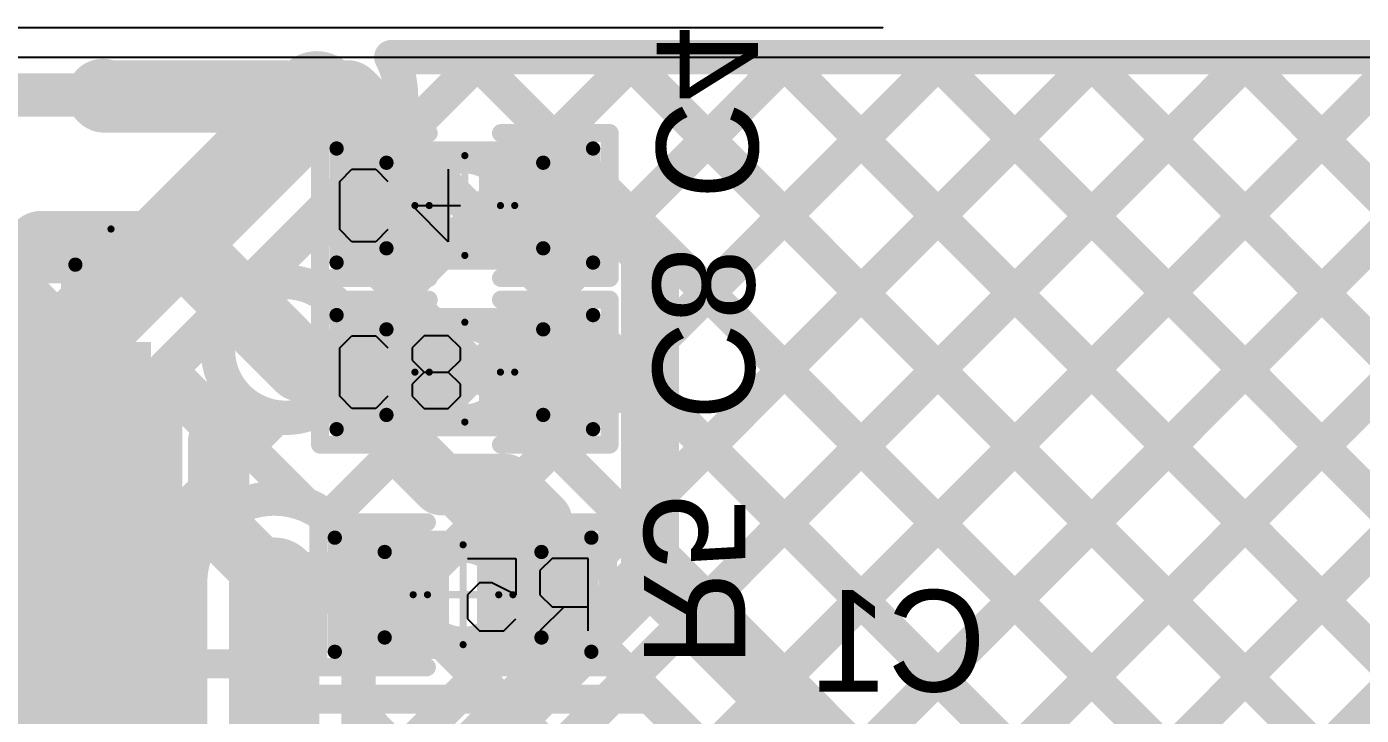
# Model space of a CAD drawing. Header units: millimetres. Extents: x 235 to 830, y 272 to 692.
# Drawn here: x 510.87 to 520.23, y 515.92 to 520.75 of the extents above; entities that cross this region are included whole.
import ezdxf

# ---------------------------------------------------------------- set-up
doc = ezdxf.new("R2010")
doc.units = ezdxf.units.MM
for name, color, linetype in [('BottomLayer', 5, 'Continuous'), ('BottomOverlay', 54, 'Continuous'), ('BottomPaste', 16, 'Continuous'), ('BottomSolder', 6, 'Continuous'), ('Mechanical1', 6, 'Continuous'), ('Mechanical13', 56, 'Continuous'), ('Mechanical15', 56, 'Continuous'), ('Mechanical7', 56, 'Continuous'), ('Mechanical9', 56, 'Continuous'), ('MultiLayer', 9, 'Continuous'), ('TopLayer', 1, 'Continuous'), ('ViaHoleLayer', 16, 'Continuous')]:
    doc.layers.add(name, color=color, linetype=linetype)

# ---------------------------------------------------------------- blocks, each defined once
blk = doc.blocks.new('VFQFN_32_MFRC52202HN1_157_B_12')
at = {"layer": 'BottomLayer'}
for points in [[(-1.905, 2.079), (-1.595, 2.079), (-1.905, 2.979), (-1.595, 2.979)], [(-1.405, 2.079), (-1.095, 2.079), (-1.405, 2.979), (-1.095, 2.979)], [(-0.905, 2.079), (-0.595, 2.079), (-0.905, 2.979), (-0.595, 2.979)], [(-0.405, 2.079), (-0.095, 2.079), (-0.405, 2.979), (-0.095, 2.979)], [(0.095, 2.079), (0.405, 2.079), (0.095, 2.979), (0.405, 2.979)], [(0.595, 2.079), (0.905, 2.079), (0.595, 2.979), (0.905, 2.979)], [(1.095, 2.079), (1.405, 2.079), (1.095, 2.979), (1.405, 2.979)], [(1.595, 2.079), (1.905, 2.079), (1.595, 2.979), (1.905, 2.979)], [(-2.979, 1.905), (-2.979, 1.595), (-2.079, 1.905), (-2.079, 1.595)], [(2.079, 1.905), (2.079, 1.595), (2.979, 1.905), (2.979, 1.595)], [(-1.55, -1.55), (1.55, -1.55), (-1.55, 1.55), (1.55, 1.55)], [(-2.979, 1.405), (-2.979, 1.095), (-2.079, 1.405), (-2.079, 1.095)], [(2.079, 1.405), (2.079, 1.095), (2.979, 1.405), (2.979, 1.095)], [(-2.979, 0.905), (-2.979, 0.595), (-2.079, 0.905), (-2.079, 0.595)], [(2.079, 0.905), (2.079, 0.595), (2.979, 0.905), (2.979, 0.595)], [(-2.979, 0.405), (-2.979, 0.095), (-2.079, 0.405), (-2.079, 0.095)], [(2.079, 0.405), (2.079, 0.095), (2.979, 0.405), (2.979, 0.095)], [(-2.979, -0.095), (-2.979, -0.405), (-2.079, -0.095), (-2.079, -0.405)], [(2.079, -0.095), (2.079, -0.405), (2.979, -0.095), (2.979, -0.405)], [(-2.979, -0.595), (-2.979, -0.905), (-2.079, -0.595), (-2.079, -0.905)], [(2.079, -0.595), (2.079, -0.905), (2.979, -0.595), (2.979, -0.905)], [(-2.979, -1.095), (-2.979, -1.405), (-2.079, -1.095), (-2.079, -1.405)], [(2.079, -1.095), (2.079, -1.405), (2.979, -1.095), (2.979, -1.405)], [(-2.979, -1.595), (-2.979, -1.905), (-2.079, -1.595), (-2.079, -1.905)], [(2.079, -1.595), (2.079, -1.905), (2.979, -1.595), (2.979, -1.905)], [(-1.905, -2.979), (-1.595, -2.979), (-1.905, -2.079), (-1.595, -2.079)], [(-1.405, -2.979), (-1.095, -2.979), (-1.405, -2.079), (-1.095, -2.079)], [(-0.905, -2.979), (-0.595, -2.979), (-0.905, -2.079), (-0.595, -2.079)], [(-0.405, -2.979), (-0.095, -2.979), (-0.405, -2.079), (-0.095, -2.079)], [(0.095, -2.979), (0.405, -2.979), (0.095, -2.079), (0.405, -2.079)], [(0.595, -2.979), (0.905, -2.979), (0.595, -2.079), (0.905, -2.079)], [(1.095, -2.979), (1.405, -2.979), (1.095, -2.079), (1.405, -2.079)], [(1.595, -2.979), (1.905, -2.979), (1.595, -2.079), (1.905, -2.079)]]:
    blk.add_solid(points, dxfattribs=at)
at = {"layer": 'BottomOverlay', "const_width": 0.2}
for points in [[(-2.55, 2.325), (-2.55, 2.55)], [(-2.55, 2.55), (-2.325, 2.55)], [(2.325, 2.55), (2.55, 2.55)], [(2.55, 2.325), (2.55, 2.55)], [(-2.55, -2.55), (-2.55, -2.325)], [(2.55, -2.55), (2.55, -2.325)], [(-2.55, -2.55), (-2.325, -2.55)], [(2.325, -2.55), (2.55, -2.55)]]:
    blk.add_lwpolyline(points, dxfattribs=at)
at = {"layer": 'BottomOverlay'}
for points, const_width in [([(-2.6, 2.55, 1), (-2.5, 2.55, 1)], 0.1), ([(-2.6, 2.55, 1), (-2.5, 2.55, 1)], 0.1), ([(-2.375, 2.55, 1), (-2.275, 2.55, 1)], 0.1), ([(2.275, 2.55, 1), (2.375, 2.55, 1)], 0.1), ([(2.5, 2.55, 1), (2.6, 2.55, 1)], 0.1), ([(2.5, 2.55, 1), (2.6, 2.55, 1)], 0.1), ([(-2.6, 2.325, 1), (-2.5, 2.325, 1)], 0.1), ([(2.5, 2.325, 1), (2.6, 2.325, 1)], 0.1), ([(-3.075, -2.4, 1), (-3.325, -2.4, 1)], 0.25), ([(-2.6, -2.325, 1), (-2.5, -2.325, 1)], 0.1), ([(2.5, -2.325, 1), (2.6, -2.325, 1)], 0.1), ([(-3.3875, -2.4, 1), (-3.2625, -2.4, 1)], 0.125), ([(-3.1375, -2.4, 1), (-3.0125, -2.4, 1)], 0.125), ([(-2.6, -2.55, 1), (-2.5, -2.55, 1)], 0.1), ([(-2.6, -2.55, 1), (-2.5, -2.55, 1)], 0.1), ([(-2.375, -2.55, 1), (-2.275, -2.55, 1)], 0.1), ([(2.275, -2.55, 1), (2.375, -2.55, 1)], 0.1), ([(2.5, -2.55, 1), (2.6, -2.55, 1)], 0.1), ([(2.5, -2.55, 1), (2.6, -2.55, 1)], 0.1)]:
    blk.add_lwpolyline(points, format="xyb", close=True, dxfattribs=dict(at, const_width=const_width))
at = {"layer": 'BottomPaste'}
for points in [[(-1.905, 2.079), (-1.595, 2.079), (-1.905, 2.979), (-1.595, 2.979)], [(-1.405, 2.079), (-1.095, 2.079), (-1.405, 2.979), (-1.095, 2.979)], [(-0.905, 2.079), (-0.595, 2.079), (-0.905, 2.979), (-0.595, 2.979)], [(-0.405, 2.079), (-0.095, 2.079), (-0.405, 2.979), (-0.095, 2.979)], [(0.095, 2.079), (0.405, 2.079), (0.095, 2.979), (0.405, 2.979)], [(0.595, 2.079), (0.905, 2.079), (0.595, 2.979), (0.905, 2.979)], [(1.095, 2.079), (1.405, 2.079), (1.095, 2.979), (1.405, 2.979)], [(1.595, 2.079), (1.905, 2.079), (1.595, 2.979), (1.905, 2.979)], [(-2.979, 1.905), (-2.979, 1.595), (-2.079, 1.905), (-2.079, 1.595)], [(2.079, 1.905), (2.079, 1.595), (2.979, 1.905), (2.979, 1.595)], [(-1.55, -1.55), (1.55, -1.55), (-1.55, 1.55), (1.55, 1.55)], [(-2.979, 1.405), (-2.979, 1.095), (-2.079, 1.405), (-2.079, 1.095)], [(2.079, 1.405), (2.079, 1.095), (2.979, 1.405), (2.979, 1.095)], [(-2.979, 0.905), (-2.979, 0.595), (-2.079, 0.905), (-2.079, 0.595)], [(2.079, 0.905), (2.079, 0.595), (2.979, 0.905), (2.979, 0.595)], [(-2.979, 0.405), (-2.979, 0.095), (-2.079, 0.405), (-2.079, 0.095)], [(2.079, 0.405), (2.079, 0.095), (2.979, 0.405), (2.979, 0.095)], [(-2.979, -0.095), (-2.979, -0.405), (-2.079, -0.095), (-2.079, -0.405)], [(2.079, -0.095), (2.079, -0.405), (2.979, -0.095), (2.979, -0.405)], [(-2.979, -0.595), (-2.979, -0.905), (-2.079, -0.595), (-2.079, -0.905)], [(2.079, -0.595), (2.079, -0.905), (2.979, -0.595), (2.979, -0.905)], [(-2.979, -1.095), (-2.979, -1.405), (-2.079, -1.095), (-2.079, -1.405)], [(2.079, -1.095), (2.079, -1.405), (2.979, -1.095), (2.979, -1.405)], [(-2.979, -1.595), (-2.979, -1.905), (-2.079, -1.595), (-2.079, -1.905)], [(2.079, -1.595), (2.079, -1.905), (2.979, -1.595), (2.979, -1.905)], [(-1.905, -2.979), (-1.595, -2.979), (-1.905, -2.079), (-1.595, -2.079)], [(-1.405, -2.979), (-1.095, -2.979), (-1.405, -2.079), (-1.095, -2.079)], [(-0.905, -2.979), (-0.595, -2.979), (-0.905, -2.079), (-0.595, -2.079)], [(-0.405, -2.979), (-0.095, -2.979), (-0.405, -2.079), (-0.095, -2.079)], [(0.095, -2.979), (0.405, -2.979), (0.095, -2.079), (0.405, -2.079)], [(0.595, -2.979), (0.905, -2.979), (0.595, -2.079), (0.905, -2.079)], [(1.095, -2.979), (1.405, -2.979), (1.095, -2.079), (1.405, -2.079)], [(1.595, -2.979), (1.905, -2.979), (1.595, -2.079), (1.905, -2.079)]]:
    blk.add_solid(points, dxfattribs=at)
at = {"layer": 'BottomSolder'}
for points in [[(-2.0066, 1.9774), (-1.4934, 1.9774), (-2.0066, 3.0806), (-1.4934, 3.0806)], [(-1.5066, 1.9774), (-0.9934, 1.9774), (-1.5066, 3.0806), (-0.9934, 3.0806)], [(-1.0066, 1.9774), (-0.4934, 1.9774), (-1.0066, 3.0806), (-0.4934, 3.0806)], [(-0.5066, 1.9774), (0.0066, 1.9774), (-0.5066, 3.0806), (0.0066, 3.0806)], [(-0.0066, 1.9774), (0.5066, 1.9774), (-0.0066, 3.0806), (0.5066, 3.0806)], [(0.4934, 1.9774), (1.0066, 1.9774), (0.4934, 3.0806), (1.0066, 3.0806)], [(0.9934, 1.9774), (1.5066, 1.9774), (0.9934, 3.0806), (1.5066, 3.0806)], [(1.4934, 1.9774), (2.0066, 1.9774), (1.4934, 3.0806), (2.0066, 3.0806)], [(-3.0806, 2.0066), (-3.0806, 1.4934), (-1.9774, 2.0066), (-1.9774, 1.4934)], [(1.9774, 2.0066), (1.9774, 1.4934), (3.0806, 2.0066), (3.0806, 1.4934)], [(-1.6516, -1.6516), (1.6516, -1.6516), (-1.6516, 1.6516), (1.6516, 1.6516)], [(-3.0806, 1.5066), (-3.0806, 0.9934), (-1.9774, 1.5066), (-1.9774, 0.9934)], [(1.9774, 1.5066), (1.9774, 0.9934), (3.0806, 1.5066), (3.0806, 0.9934)], [(-3.0806, 1.0066), (-3.0806, 0.4934), (-1.9774, 1.0066), (-1.9774, 0.4934)], [(1.9774, 1.0066), (1.9774, 0.4934), (3.0806, 1.0066), (3.0806, 0.4934)], [(-3.0806, 0.5066), (-3.0806, -0.0066), (-1.9774, 0.5066), (-1.9774, -0.0066)], [(1.9774, 0.5066), (1.9774, -0.0066), (3.0806, 0.5066), (3.0806, -0.0066)], [(-3.0806, 0.0066), (-3.0806, -0.5066), (-1.9774, 0.0066), (-1.9774, -0.5066)], [(1.9774, 0.0066), (1.9774, -0.5066), (3.0806, 0.0066), (3.0806, -0.5066)], [(-3.0806, -0.4934), (-3.0806, -1.0066), (-1.9774, -0.4934), (-1.9774, -1.0066)], [(1.9774, -0.4934), (1.9774, -1.0066), (3.0806, -0.4934), (3.0806, -1.0066)], [(-3.0806, -0.9934), (-3.0806, -1.5066), (-1.9774, -0.9934), (-1.9774, -1.5066)], [(1.9774, -0.9934), (1.9774, -1.5066), (3.0806, -0.9934), (3.0806, -1.5066)], [(-3.0806, -1.4934), (-3.0806, -2.0066), (-1.9774, -1.4934), (-1.9774, -2.0066)], [(1.9774, -1.4934), (1.9774, -2.0066), (3.0806, -1.4934), (3.0806, -2.0066)], [(-2.0066, -3.0806), (-1.4934, -3.0806), (-2.0066, -1.9774), (-1.4934, -1.9774)], [(-1.5066, -3.0806), (-0.9934, -3.0806), (-1.5066, -1.9774), (-0.9934, -1.9774)], [(-1.0066, -3.0806), (-0.4934, -3.0806), (-1.0066, -1.9774), (-0.4934, -1.9774)], [(-0.5066, -3.0806), (0.0066, -3.0806), (-0.5066, -1.9774), (0.0066, -1.9774)], [(-0.0066, -3.0806), (0.5066, -3.0806), (-0.0066, -1.9774), (0.5066, -1.9774)], [(0.4934, -3.0806), (1.0066, -3.0806), (0.4934, -1.9774), (1.0066, -1.9774)], [(0.9934, -3.0806), (1.5066, -3.0806), (0.9934, -1.9774), (1.5066, -1.9774)], [(1.4934, -3.0806), (2.0066, -3.0806), (1.4934, -1.9774), (2.0066, -1.9774)]]:
    blk.add_solid(points, dxfattribs=at)
at = {"layer": 'Mechanical7', "const_width": 0.1}
for points in [[(-2.55, -2.55), (-2.55, 2.55)], [(-2.55, 2.55), (2.55, 2.55)], [(2.55, -2.55), (2.55, 2.55)], [(-2.55, -2.55), (2.55, -2.55)]]:
    blk.add_lwpolyline(points, dxfattribs=at)
at = {"layer": 'Mechanical7'}
for points, const_width in [([(-2.575, 2.55, 1), (-2.525, 2.55, 1)], 0.05), ([(-2.575, 2.55, 1), (-2.525, 2.55, 1)], 0.05), ([(2.525, 2.55, 1), (2.575, 2.55, 1)], 0.05), ([(2.525, 2.55, 1), (2.575, 2.55, 1)], 0.05), ([(-1.15, -1.65, 1), (-2.15, -1.65, 1)], 0.1), ([(-2.175, -1.65, 1), (-2.125, -1.65, 1)], 0.05), ([(-1.175, -1.65, 1), (-1.125, -1.65, 1)], 0.05), ([(-2.575, -2.55, 1), (-2.525, -2.55, 1)], 0.05), ([(-2.575, -2.55, 1), (-2.525, -2.55, 1)], 0.05), ([(2.525, -2.55, 1), (2.575, -2.55, 1)], 0.05), ([(2.525, -2.55, 1), (2.575, -2.55, 1)], 0.05)]:
    blk.add_lwpolyline(points, format="xyb", close=True, dxfattribs=dict(at, const_width=const_width))
at = {"layer": 'Mechanical9'}
for points, const_width in [([(-2.8, -2.8), (-2.8, 2.8)], 0.05), ([(-2.8, 2.8), (2.8, 2.8)], 0.05), ([(2.8, -2.8), (2.8, 2.8)], 0.05), ([(0, -0.5), (0, 0.5)], 0.1), ([(-0.5, 0), (0.5, 0)], 0.1), ([(-2.8, -2.8), (2.8, -2.8)], 0.05)]:
    blk.add_lwpolyline(points, dxfattribs=dict(at, const_width=const_width))
for points, const_width in [([(-2.8125, 2.8, 1), (-2.7875, 2.8, 1)], 0.025), ([(-2.8125, 2.8, 1), (-2.7875, 2.8, 1)], 0.025), ([(2.7875, 2.8, 1), (2.8125, 2.8, 1)], 0.025), ([(2.7875, 2.8, 1), (2.8125, 2.8, 1)], 0.025), ([(-0.025, 0.5, 1), (0.025, 0.5, 1)], 0.05), ([(-0.525, 0, 1), (-0.475, 0, 1)], 0.05), ([(0.475, 0, 1), (0.525, 0, 1)], 0.05), ([(-0.025, -0.5, 1), (0.025, -0.5, 1)], 0.05), ([(-2.8125, -2.8, 1), (-2.7875, -2.8, 1)], 0.025), ([(-2.8125, -2.8, 1), (-2.7875, -2.8, 1)], 0.025), ([(2.7875, -2.8, 1), (2.8125, -2.8, 1)], 0.025), ([(2.7875, -2.8, 1), (2.8125, -2.8, 1)], 0.025)]:
    blk.add_lwpolyline(points, format="xyb", close=True, dxfattribs=dict(at, const_width=const_width))
blk = doc.blocks.new('0402_B_23')
at = {"layer": 'BottomLayer'}
for points in [[(-0.8, 0.3), (-0.8, -0.3), (-0.2, 0.3), (-0.2, -0.3)], [(0.2, 0.3), (0.2, -0.3), (0.8, 0.3), (0.8, -0.3)]]:
    blk.add_solid(points, dxfattribs=at)
at = {"layer": 'BottomOverlay', "const_width": 0.127}
for points in [[(-0.254, 0.508), (-1.016, 0.508)], [(-1.016, 0.508), (-1.016, -0.508)], [(1.016, 0.508), (0.254, 0.508)], [(1.016, 0.508), (1.016, -0.508)], [(-0.254, -0.508), (-1.016, -0.508)], [(1.016, -0.508), (0.254, -0.508)]]:
    blk.add_lwpolyline(points, dxfattribs=at)
at = {"layer": 'BottomOverlay', "const_width": 0.0635}
for points in [[(-1.0477, 0.508, 1), (-0.9842, 0.508, 1)], [(-1.0477, 0.508, 1), (-0.9842, 0.508, 1)], [(-0.2857, 0.508, 1), (-0.2223, 0.508, 1)], [(0.2223, 0.508, 1), (0.2857, 0.508, 1)], [(0.9842, 0.508, 1), (1.0477, 0.508, 1)], [(0.9842, 0.508, 1), (1.0477, 0.508, 1)], [(-1.0477, -0.508, 1), (-0.9842, -0.508, 1)], [(-1.0477, -0.508, 1), (-0.9842, -0.508, 1)], [(-0.2857, -0.508, 1), (-0.2223, -0.508, 1)], [(0.2223, -0.508, 1), (0.2857, -0.508, 1)], [(0.9842, -0.508, 1), (1.0477, -0.508, 1)], [(0.9842, -0.508, 1), (1.0477, -0.508, 1)]]:
    blk.add_lwpolyline(points, format="xyb", close=True, dxfattribs=at)
at = {"layer": 'BottomPaste'}
for points in [[(-0.8, 0.3), (-0.8, -0.3), (-0.2, 0.3), (-0.2, -0.3)], [(0.2, 0.3), (0.2, -0.3), (0.8, 0.3), (0.8, -0.3)]]:
    blk.add_solid(points, dxfattribs=at)
at = {"layer": 'BottomSolder'}
for points in [[(-0.9016, 0.4016), (-0.9016, -0.4016), (-0.0984, 0.4016), (-0.0984, -0.4016)], [(0.0984, 0.4016), (0.0984, -0.4016), (0.9016, 0.4016), (0.9016, -0.4016)]]:
    blk.add_solid(points, dxfattribs=at)
at = {"layer": 'Mechanical1'}
for p, q in [((-0.878, 0.254), (-0.878, -0.2538)), ((-0.7087, 0.0847), (-0.5394, 0.254)), ((-0.2855, 0.254), (-0.3702, 0.1694)), ((-0.1162, 0.254), (-0.2855, 0.254)), ((-0.0316, 0.1694), (-0.1162, 0.254)), ((-0.0316, 0.0001), (-0.0316, 0.1694)), ((-0.6241, 0.0847), (-0.878, 0.0847)), ((-0.5394, 0.0001), (-0.6241, 0.0847)), ((-0.5394, -0.1692), (-0.5394, 0.0001)), ((-0.3702, -0.2538), (-0.3702, 0.0001)), ((-0.3702, 0.0001), (-0.2009, -0.0846)), ((-0.1162, -0.0846), (-0.0316, 0.0001)), ((-0.2009, -0.0846), (-0.1162, -0.0846)), ((-0.6241, -0.2538), (-0.5394, -0.1692)), ((-0.878, -0.2538), (-0.6241, -0.2538)), ((-0.0316, -0.2538), (-0.3702, -0.2538))]:
    blk.add_line(p, q, dxfattribs=at)
at = {"layer": 'Mechanical13', "const_width": 0.1}
for points in [[(-0.55, 0.3), (-0.55, -0.3)], [(0.55, 0.3), (-0.55, 0.3)], [(0.55, 0.3), (0.55, -0.3)], [(0.55, -0.3), (-0.55, -0.3)]]:
    blk.add_lwpolyline(points, dxfattribs=at)
at = {"layer": 'Mechanical13', "const_width": 0.05}
for points in [[(-0.575, 0.3, 1), (-0.525, 0.3, 1)], [(-0.575, 0.3, 1), (-0.525, 0.3, 1)], [(0.525, 0.3, 1), (0.575, 0.3, 1)], [(0.525, 0.3, 1), (0.575, 0.3, 1)], [(-0.575, -0.3, 1), (-0.525, -0.3, 1)], [(-0.575, -0.3, 1), (-0.525, -0.3, 1)], [(0.525, -0.3, 1), (0.575, -0.3, 1)], [(0.525, -0.3, 1), (0.575, -0.3, 1)]]:
    blk.add_lwpolyline(points, format="xyb", close=True, dxfattribs=at)
at = {"layer": 'Mechanical15'}
for points, const_width in [([(-0.9, 0.4), (-0.9, -0.4)], 0.1), ([(0.9, 0.4), (-0.9, 0.4)], 0.1), ([(0, 0.35), (0, -0.35)], 0.05), ([(0.9, 0.4), (0.9, -0.4)], 0.1), ([(0.35, 0), (-0.35, 0)], 0.05), ([(0.9, -0.4), (-0.9, -0.4)], 0.1)]:
    blk.add_lwpolyline(points, dxfattribs=dict(at, const_width=const_width))
for points, const_width in [([(-0.925, 0.4, 1), (-0.875, 0.4, 1)], 0.05), ([(-0.925, 0.4, 1), (-0.875, 0.4, 1)], 0.05), ([(-0.0125, 0.35, 1), (0.0125, 0.35, 1)], 0.025), ([(0.875, 0.4, 1), (0.925, 0.4, 1)], 0.05), ([(0.875, 0.4, 1), (0.925, 0.4, 1)], 0.05), ([(0.25, 0, 1), (-0.25, 0, 1)], 0.05), ([(-0.3625, 0, 1), (-0.3375, 0, 1)], 0.025), ([(-0.2625, 0, 1), (-0.2375, 0, 1)], 0.025), ([(0.2375, 0, 1), (0.2625, 0, 1)], 0.025), ([(0.3375, 0, 1), (0.3625, 0, 1)], 0.025), ([(-0.925, -0.4, 1), (-0.875, -0.4, 1)], 0.05), ([(-0.925, -0.4, 1), (-0.875, -0.4, 1)], 0.05), ([(-0.0125, -0.35, 1), (0.0125, -0.35, 1)], 0.025), ([(0.875, -0.4, 1), (0.925, -0.4, 1)], 0.05), ([(0.875, -0.4, 1), (0.925, -0.4, 1)], 0.05)]:
    blk.add_lwpolyline(points, format="xyb", close=True, dxfattribs=dict(at, const_width=const_width))
blk = doc.blocks.new('0402CAP_B_37')
at = {"layer": 'BottomLayer'}
for points in [[(-0.8, 0.3), (-0.8, -0.3), (-0.2, 0.3), (-0.2, -0.3)], [(0.2, 0.3), (0.2, -0.3), (0.8, 0.3), (0.8, -0.3)]]:
    blk.add_solid(points, dxfattribs=at)
at = {"layer": 'BottomOverlay', "const_width": 0.127}
for points in [[(-1.016, 0.508), (-0.254, 0.508)], [(-1.016, -0.508), (-1.016, 0.508)], [(0.254, 0.508), (1.016, 0.508)], [(1.016, -0.508), (1.016, 0.508)], [(-1.016, -0.508), (-0.254, -0.508)], [(0.254, -0.508), (1.016, -0.508)]]:
    blk.add_lwpolyline(points, dxfattribs=at)
at = {"layer": 'BottomOverlay', "const_width": 0.0635}
for points in [[(-1.0477, 0.508, 1), (-0.9842, 0.508, 1)], [(-1.0477, 0.508, 1), (-0.9842, 0.508, 1)], [(-0.2857, 0.508, 1), (-0.2223, 0.508, 1)], [(0.2223, 0.508, 1), (0.2857, 0.508, 1)], [(0.9842, 0.508, 1), (1.0477, 0.508, 1)], [(0.9842, 0.508, 1), (1.0477, 0.508, 1)], [(-1.0477, -0.508, 1), (-0.9842, -0.508, 1)], [(-1.0477, -0.508, 1), (-0.9842, -0.508, 1)], [(-0.2857, -0.508, 1), (-0.2223, -0.508, 1)], [(0.2223, -0.508, 1), (0.2857, -0.508, 1)], [(0.9842, -0.508, 1), (1.0477, -0.508, 1)], [(0.9842, -0.508, 1), (1.0477, -0.508, 1)]]:
    blk.add_lwpolyline(points, format="xyb", close=True, dxfattribs=at)
at = {"layer": 'BottomPaste'}
for points in [[(-0.8, 0.3), (-0.8, -0.3), (-0.2, 0.3), (-0.2, -0.3)], [(0.2, 0.3), (0.2, -0.3), (0.8, 0.3), (0.8, -0.3)]]:
    blk.add_solid(points, dxfattribs=at)
at = {"layer": 'BottomSolder'}
for points in [[(-0.9016, 0.4016), (-0.9016, -0.4016), (-0.0984, 0.4016), (-0.0984, -0.4016)], [(0.0984, 0.4016), (0.0984, -0.4016), (0.9016, 0.4016), (0.9016, -0.4016)]]:
    blk.add_solid(points, dxfattribs=at)
at = {"layer": 'Mechanical1'}
for p, q in [((-0.878, 0.1694), (-0.7934, 0.254)), ((-0.7934, 0.254), (-0.6241, 0.254)), ((-0.6241, 0.254), (-0.5394, 0.1694)), ((-0.2855, 0.254), (-0.3702, 0.1694)), ((-0.1162, 0.254), (-0.2855, 0.254)), ((-0.0316, 0.1694), (-0.1162, 0.254)), ((-0.878, -0.1692), (-0.878, 0.1694)), ((-0.3702, 0.1694), (-0.3702, 0.0847)), ((-0.0316, 0.0847), (-0.0316, 0.1694)), ((-0.3702, 0.0847), (-0.2855, 0.0001)), ((-0.2855, 0.0001), (-0.3702, -0.0846)), ((-0.2855, 0.0001), (-0.1162, 0.0001)), ((-0.1162, 0.0001), (-0.0316, 0.0847)), ((-0.0316, -0.0846), (-0.1162, 0.0001)), ((-0.3702, -0.0846), (-0.3702, -0.1692)), ((-0.0316, -0.1692), (-0.0316, -0.0846)), ((-0.7934, -0.2538), (-0.878, -0.1692)), ((-0.5394, -0.1692), (-0.6241, -0.2538)), ((-0.3702, -0.1692), (-0.2855, -0.2538)), ((-0.1162, -0.2538), (-0.0316, -0.1692)), ((-0.6241, -0.2538), (-0.7934, -0.2538)), ((-0.2855, -0.2538), (-0.1162, -0.2538))]:
    blk.add_line(p, q, dxfattribs=at)
at = {"layer": 'Mechanical13', "const_width": 0.1}
for points in [[(-0.55, -0.3), (-0.55, 0.3)], [(-0.55, 0.3), (0.55, 0.3)], [(0.55, -0.3), (0.55, 0.3)], [(-0.55, -0.3), (0.55, -0.3)]]:
    blk.add_lwpolyline(points, dxfattribs=at)
at = {"layer": 'Mechanical13', "const_width": 0.05}
for points in [[(-0.575, 0.3, 1), (-0.525, 0.3, 1)], [(-0.575, 0.3, 1), (-0.525, 0.3, 1)], [(0.525, 0.3, 1), (0.575, 0.3, 1)], [(0.525, 0.3, 1), (0.575, 0.3, 1)], [(-0.575, -0.3, 1), (-0.525, -0.3, 1)], [(-0.575, -0.3, 1), (-0.525, -0.3, 1)], [(0.525, -0.3, 1), (0.575, -0.3, 1)], [(0.525, -0.3, 1), (0.575, -0.3, 1)]]:
    blk.add_lwpolyline(points, format="xyb", close=True, dxfattribs=at)
at = {"layer": 'Mechanical15'}
for points, const_width in [([(-0.9, -0.4), (-0.9, 0.4)], 0.1), ([(-0.9, 0.4), (0.9, 0.4)], 0.1), ([(0, -0.35), (0, 0.35)], 0.05), ([(0.9, -0.4), (0.9, 0.4)], 0.1), ([(-0.35, 0), (0.35, 0)], 0.05), ([(-0.9, -0.4), (0.9, -0.4)], 0.1)]:
    blk.add_lwpolyline(points, dxfattribs=dict(at, const_width=const_width))
for points, const_width in [([(-0.925, 0.4, 1), (-0.875, 0.4, 1)], 0.05), ([(-0.925, 0.4, 1), (-0.875, 0.4, 1)], 0.05), ([(-0.0125, 0.35, 1), (0.0125, 0.35, 1)], 0.025), ([(0.875, 0.4, 1), (0.925, 0.4, 1)], 0.05), ([(0.875, 0.4, 1), (0.925, 0.4, 1)], 0.05), ([(0.25, 0, 1), (-0.25, 0, 1)], 0.05), ([(-0.3625, 0, 1), (-0.3375, 0, 1)], 0.025), ([(-0.2625, 0, 1), (-0.2375, 0, 1)], 0.025), ([(0.2375, 0, 1), (0.2625, 0, 1)], 0.025), ([(0.3375, 0, 1), (0.3625, 0, 1)], 0.025), ([(-0.925, -0.4, 1), (-0.875, -0.4, 1)], 0.05), ([(-0.925, -0.4, 1), (-0.875, -0.4, 1)], 0.05), ([(-0.0125, -0.35, 1), (0.0125, -0.35, 1)], 0.025), ([(0.875, -0.4, 1), (0.925, -0.4, 1)], 0.05), ([(0.875, -0.4, 1), (0.925, -0.4, 1)], 0.05)]:
    blk.add_lwpolyline(points, format="xyb", close=True, dxfattribs=dict(at, const_width=const_width))
blk = doc.blocks.new('0402CAP_B_40')
at = {"layer": 'BottomLayer'}
for points in [[(-0.8, 0.3), (-0.8, -0.3), (-0.2, 0.3), (-0.2, -0.3)], [(0.2, 0.3), (0.2, -0.3), (0.8, 0.3), (0.8, -0.3)]]:
    blk.add_solid(points, dxfattribs=at)
at = {"layer": 'BottomOverlay', "const_width": 0.127}
for points in [[(-1.016, 0.508), (-0.254, 0.508)], [(-1.016, -0.508), (-1.016, 0.508)], [(0.254, 0.508), (1.016, 0.508)], [(1.016, -0.508), (1.016, 0.508)], [(-1.016, -0.508), (-0.254, -0.508)], [(0.254, -0.508), (1.016, -0.508)]]:
    blk.add_lwpolyline(points, dxfattribs=at)
at = {"layer": 'BottomOverlay', "const_width": 0.0635}
for points in [[(-1.0477, 0.508, 1), (-0.9842, 0.508, 1)], [(-1.0477, 0.508, 1), (-0.9842, 0.508, 1)], [(-0.2857, 0.508, 1), (-0.2223, 0.508, 1)], [(0.2223, 0.508, 1), (0.2857, 0.508, 1)], [(0.9842, 0.508, 1), (1.0477, 0.508, 1)], [(0.9842, 0.508, 1), (1.0477, 0.508, 1)], [(-1.0477, -0.508, 1), (-0.9842, -0.508, 1)], [(-1.0477, -0.508, 1), (-0.9842, -0.508, 1)], [(-0.2857, -0.508, 1), (-0.2223, -0.508, 1)], [(0.2223, -0.508, 1), (0.2857, -0.508, 1)], [(0.9842, -0.508, 1), (1.0477, -0.508, 1)], [(0.9842, -0.508, 1), (1.0477, -0.508, 1)]]:
    blk.add_lwpolyline(points, format="xyb", close=True, dxfattribs=at)
at = {"layer": 'BottomPaste'}
for points in [[(-0.8, 0.3), (-0.8, -0.3), (-0.2, 0.3), (-0.2, -0.3)], [(0.2, 0.3), (0.2, -0.3), (0.8, 0.3), (0.8, -0.3)]]:
    blk.add_solid(points, dxfattribs=at)
at = {"layer": 'BottomSolder'}
for points in [[(-0.9016, 0.4016), (-0.9016, -0.4016), (-0.0984, 0.4016), (-0.0984, -0.4016)], [(0.0984, 0.4016), (0.0984, -0.4016), (0.9016, 0.4016), (0.9016, -0.4016)]]:
    blk.add_solid(points, dxfattribs=at)
at = {"layer": 'Mechanical1'}
for p, q in [((-0.878, 0.1694), (-0.7934, 0.254)), ((-0.7934, 0.254), (-0.6241, 0.254)), ((-0.6241, 0.254), (-0.5394, 0.1694)), ((-0.1162, 0.254), (-0.1162, -0.2538)), ((-0.878, -0.1692), (-0.878, 0.1694)), ((-0.1162, -0.2538), (-0.3702, 0.0001)), ((-0.3702, 0.0001), (-0.0316, 0.0001)), ((-0.7934, -0.2538), (-0.878, -0.1692)), ((-0.5394, -0.1692), (-0.6241, -0.2538)), ((-0.6241, -0.2538), (-0.7934, -0.2538))]:
    blk.add_line(p, q, dxfattribs=at)
at = {"layer": 'Mechanical13', "const_width": 0.1}
for points in [[(-0.55, -0.3), (-0.55, 0.3)], [(-0.55, 0.3), (0.55, 0.3)], [(0.55, -0.3), (0.55, 0.3)], [(-0.55, -0.3), (0.55, -0.3)]]:
    blk.add_lwpolyline(points, dxfattribs=at)
at = {"layer": 'Mechanical13', "const_width": 0.05}
for points in [[(-0.575, 0.3, 1), (-0.525, 0.3, 1)], [(-0.575, 0.3, 1), (-0.525, 0.3, 1)], [(0.525, 0.3, 1), (0.575, 0.3, 1)], [(0.525, 0.3, 1), (0.575, 0.3, 1)], [(-0.575, -0.3, 1), (-0.525, -0.3, 1)], [(-0.575, -0.3, 1), (-0.525, -0.3, 1)], [(0.525, -0.3, 1), (0.575, -0.3, 1)], [(0.525, -0.3, 1), (0.575, -0.3, 1)]]:
    blk.add_lwpolyline(points, format="xyb", close=True, dxfattribs=at)
at = {"layer": 'Mechanical15'}
for points, const_width in [([(-0.9, -0.4), (-0.9, 0.4)], 0.1), ([(-0.9, 0.4), (0.9, 0.4)], 0.1), ([(0, -0.35), (0, 0.35)], 0.05), ([(0.9, -0.4), (0.9, 0.4)], 0.1), ([(-0.35, 0), (0.35, 0)], 0.05), ([(-0.9, -0.4), (0.9, -0.4)], 0.1)]:
    blk.add_lwpolyline(points, dxfattribs=dict(at, const_width=const_width))
for points, const_width in [([(-0.925, 0.4, 1), (-0.875, 0.4, 1)], 0.05), ([(-0.925, 0.4, 1), (-0.875, 0.4, 1)], 0.05), ([(-0.0125, 0.35, 1), (0.0125, 0.35, 1)], 0.025), ([(0.875, 0.4, 1), (0.925, 0.4, 1)], 0.05), ([(0.875, 0.4, 1), (0.925, 0.4, 1)], 0.05), ([(0.25, 0, 1), (-0.25, 0, 1)], 0.05), ([(-0.3625, 0, 1), (-0.3375, 0, 1)], 0.025), ([(-0.2625, 0, 1), (-0.2375, 0, 1)], 0.025), ([(0.2375, 0, 1), (0.2625, 0, 1)], 0.025), ([(0.3375, 0, 1), (0.3625, 0, 1)], 0.025), ([(-0.925, -0.4, 1), (-0.875, -0.4, 1)], 0.05), ([(-0.925, -0.4, 1), (-0.875, -0.4, 1)], 0.05), ([(-0.0125, -0.35, 1), (0.0125, -0.35, 1)], 0.025), ([(0.875, -0.4, 1), (0.925, -0.4, 1)], 0.05), ([(0.875, -0.4, 1), (0.925, -0.4, 1)], 0.05)]:
    blk.add_lwpolyline(points, format="xyb", close=True, dxfattribs=dict(at, const_width=const_width))

msp = doc.modelspace()

# ---------------------------------------------------------------- linework, layer by layer
at = {"layer": 'BottomLayer'}
msp.add_line((474.1641, 520.533), (538.9341, 520.533), dxfattribs=at)
for points, const_width in [([(511.4012, 520.2675), (511.4111, 520.2576)], 0.508), ([(511.4111, 520.2576), (512.9035, 520.2576)], 0.508), ([(512.9035, 520.2576), (513.1166, 520.2576)], 0.508), ([(513.1166, 520.2576), (513.4214, 519.9528)], 0.508), ([(510.2582, 520.2675), (511.4012, 520.2675)], 0.3048), ([(513.4214, 519.5127), (513.4214, 519.9528)], 0.508), ([(513.4214, 519.5127), (513.4417, 519.4923)], 0.508), ([(514.4417, 519.4923), (514.9127, 519.4923)], 0.4064), ([(514.9127, 519.4923), (515.2417, 519.1633)], 0.4064), ([(510.9694, 519.2007), (511.9637, 519.2007)], 0.508), ([(511.9637, 519.2007), (512.6848, 518.4796)], 0.508), ([(515.2417, 518.8588), (515.2417, 519.1633)], 0.4064), ([(510.4619, 519.2007), (510.9694, 519.2007)], 0.2032), ([(515.2417, 518.4779), (515.2417, 518.8588)], 0.4064), ([(512.6848, 518.4796), (512.7945, 518.3699)], 0.508), ([(512.7945, 518.3699), (513.3957, 518.3699)], 0.508), ([(513.3957, 518.3699), (513.4417, 518.3239)], 0.508), ([(515.0037, 518.2398), (515.2417, 518.4779)], 0.4064), ([(513.4417, 518.3239), (513.5258, 518.2398)], 0.4318), ([(514.4417, 518.3239), (514.5258, 518.2398)], 0.4064), ([(513.5258, 517.7882), (513.5258, 518.2398)], 0.4318), ([(514.5258, 518.2398), (515.0037, 518.2398)], 0.4064), ([(511.1875, 518.2776), (511.2409, 518.2242)], 0.2032), ([(511.2409, 518.2242), (511.8267, 518.2242)], 0.2032), ([(511.8267, 518.2242), (512.214, 517.8368)], 0.2032), ([(512.214, 517.2371), (512.214, 517.8368)], 0.4318), ([(513.5258, 517.7882), (513.7788, 517.5353)], 0.4318), ([(509.9085, 517.7776), (511.1875, 517.7776)], 0.2032), ([(513.7788, 517.5353), (514.2254, 517.5353)], 0.4318), ([(514.2254, 517.5353), (514.4794, 517.2813)], 0.4318), ([(514.4794, 516.813), (514.4794, 517.2813)], 0.4318), ([(512.214, 517.2371), (512.604, 516.8471)], 0.4318), ([(512.604, 516.8471), (513.3453, 516.8471)], 0.4318), ([(513.3453, 516.8471), (513.4294, 516.763)], 0.4318), ([(514.4294, 516.763), (514.4794, 516.813)], 0.4318), ([(511.1875, 516.2776), (512.3403, 516.2776)], 0.2032), ([(512.3403, 516.2776), (512.5866, 516.0312)], 0.2032), ([(512.5866, 516.0312), (515.2482, 516.0312)], 0.2032), ([(515.2482, 516.0312), (515.6101, 515.6693)], 0.2032)]:
    msp.add_lwpolyline(points, dxfattribs=dict(at, const_width=const_width))
for points, const_width in [([(511.2742, 520.2675, 1), (511.5282, 520.2675, 1)], 0.254), ([(511.2841, 520.2576, 1), (511.5381, 520.2576, 1)], 0.254), ([(511.2841, 520.2576, 1), (511.5381, 520.2576, 1)], 0.254), ([(512.7765, 520.2576, 1), (513.0305, 520.2576, 1)], 0.254), ([(512.7765, 520.2576, 1), (513.0305, 520.2576, 1)], 0.254), ([(512.9896, 520.2576, 1), (513.2436, 520.2576, 1)], 0.254), ([(512.9896, 520.2576, 1), (513.2436, 520.2576, 1)], 0.254), ([(511.325, 520.2675, 1), (511.4774, 520.2675, 1)], 0.1524), ([(512.8019, 520.2576, 1), (513.0051, 520.2576, 1)], 0.2032), ([(513.2944, 519.9528, 1), (513.5484, 519.9528, 1)], 0.254), ([(513.2944, 519.9528, 1), (513.5484, 519.9528, 1)], 0.254), ([(513.2944, 519.5127, 1), (513.5484, 519.5127, 1)], 0.254), ([(513.2944, 519.5127, 1), (513.5484, 519.5127, 1)], 0.254), ([(513.3147, 519.4923, 1), (513.5687, 519.4923, 1)], 0.254), ([(514.3401, 519.4923, 1), (514.5433, 519.4923, 1)], 0.2032), ([(514.8111, 519.4923, 1), (515.0143, 519.4923, 1)], 0.2032), ([(514.8111, 519.4923, 1), (515.0143, 519.4923, 1)], 0.2032), ([(510.8424, 519.2007, 1), (511.0964, 519.2007, 1)], 0.254), ([(511.8367, 519.2007, 1), (512.0907, 519.2007, 1)], 0.254), ([(511.8367, 519.2007, 1), (512.0907, 519.2007, 1)], 0.254), ([(515.1401, 519.1633, 1), (515.3433, 519.1633, 1)], 0.2032), ([(515.1401, 519.1633, 1), (515.3433, 519.1633, 1)], 0.2032), ([(510.9186, 519.2007, 1), (511.0202, 519.2007, 1)], 0.1016), ([(515.1401, 518.8588, 1), (515.3433, 518.8588, 1)], 0.2032), ([(515.1401, 518.8588, 1), (515.3433, 518.8588, 1)], 0.2032), ([(515.1401, 518.8588, 1), (515.3433, 518.8588, 1)], 0.2032), ([(512.5578, 518.4796, 1), (512.8118, 518.4796, 1)], 0.254), ([(512.5578, 518.4796, 1), (512.8118, 518.4796, 1)], 0.254), ([(512.5832, 518.4796, 1), (512.7864, 518.4796, 1)], 0.2032), ([(512.6675, 518.3699, 1), (512.9215, 518.3699, 1)], 0.254), ([(512.6675, 518.3699, 1), (512.9215, 518.3699, 1)], 0.254), ([(513.2687, 518.3699, 1), (513.5227, 518.3699, 1)], 0.254), ([(513.2687, 518.3699, 1), (513.5227, 518.3699, 1)], 0.254), ([(515.1401, 518.4779, 1), (515.3433, 518.4779, 1)], 0.2032), ([(515.1401, 518.4779, 1), (515.3433, 518.4779, 1)], 0.2032), ([(513.3147, 518.3239, 1), (513.5687, 518.3239, 1)], 0.254), ([(513.3338, 518.3239, 1), (513.5497, 518.3239, 1)], 0.2159), ([(514.3401, 518.3239, 1), (514.5433, 518.3239, 1)], 0.2032), ([(513.4179, 518.2398, 1), (513.6338, 518.2398, 1)], 0.2159), ([(513.4179, 518.2398, 1), (513.6338, 518.2398, 1)], 0.2159), ([(514.4242, 518.2398, 1), (514.6274, 518.2398, 1)], 0.2032), ([(514.4242, 518.2398, 1), (514.6274, 518.2398, 1)], 0.2032), ([(514.9021, 518.2398, 1), (515.1053, 518.2398, 1)], 0.2032), ([(514.9021, 518.2398, 1), (515.1053, 518.2398, 1)], 0.2032), ([(511.1367, 518.2776, 1), (511.2383, 518.2776, 1)], 0.1016), ([(511.1901, 518.2242, 1), (511.2917, 518.2242, 1)], 0.1016), ([(511.1901, 518.2242, 1), (511.2917, 518.2242, 1)], 0.1016), ([(511.7759, 518.2242, 1), (511.8775, 518.2242, 1)], 0.1016), ([(511.7759, 518.2242, 1), (511.8775, 518.2242, 1)], 0.1016), ([(512.1061, 517.8368, 1), (512.322, 517.8368, 1)], 0.2159), ([(513.4179, 517.7882, 1), (513.6338, 517.7882, 1)], 0.2159), ([(513.4179, 517.7882, 1), (513.6338, 517.7882, 1)], 0.2159), ([(511.1367, 517.7776, 1), (511.2383, 517.7776, 1)], 0.1016), ([(512.1632, 517.8368, 1), (512.2648, 517.8368, 1)], 0.1016), ([(513.6708, 517.5353, 1), (513.8867, 517.5353, 1)], 0.2159), ([(513.6708, 517.5353, 1), (513.8867, 517.5353, 1)], 0.2159), ([(514.1175, 517.5353, 1), (514.3334, 517.5353, 1)], 0.2159), ([(514.1175, 517.5353, 1), (514.3334, 517.5353, 1)], 0.2159), ([(514.3715, 517.2813, 1), (514.5874, 517.2813, 1)], 0.2159), ([(514.3715, 517.2813, 1), (514.5874, 517.2813, 1)], 0.2159), ([(512.1061, 517.2371, 1), (512.322, 517.2371, 1)], 0.2159), ([(512.1061, 517.2371, 1), (512.322, 517.2371, 1)], 0.2159), ([(512.4961, 516.8471, 1), (512.712, 516.8471, 1)], 0.2159), ([(512.4961, 516.8471, 1), (512.712, 516.8471, 1)], 0.2159), ([(512.5024, 516.8471, 1), (512.7056, 516.8471, 1)], 0.2032), ([(513.2374, 516.8471, 1), (513.4533, 516.8471, 1)], 0.2159), ([(513.2374, 516.8471, 1), (513.4533, 516.8471, 1)], 0.2159), ([(514.3715, 516.813, 1), (514.5874, 516.813, 1)], 0.2159), ([(514.3715, 516.813, 1), (514.5874, 516.813, 1)], 0.2159), ([(513.3215, 516.763, 1), (513.5374, 516.763, 1)], 0.2159), ([(514.3215, 516.763, 1), (514.5374, 516.763, 1)], 0.2159), ([(511.1367, 516.2776, 1), (511.2383, 516.2776, 1)], 0.1016), ([(512.2895, 516.2776, 1), (512.3911, 516.2776, 1)], 0.1016), ([(512.2895, 516.2776, 1), (512.3911, 516.2776, 1)], 0.1016), ([(512.5358, 516.0312, 1), (512.6374, 516.0312, 1)], 0.1016), ([(512.5358, 516.0312, 1), (512.6374, 516.0312, 1)], 0.1016), ([(515.1974, 516.0312, 1), (515.299, 516.0312, 1)], 0.1016), ([(515.1974, 516.0312, 1), (515.299, 516.0312, 1)], 0.1016)]:
    msp.add_lwpolyline(points, format="xyb", close=True, dxfattribs=dict(at, const_width=const_width))
at = {"layer": 'Mechanical1', "const_width": 0.0127}
msp.add_lwpolyline([(494.8741, 520.74), (516.8741, 520.74)], dxfattribs=at)
at = {"layer": 'Mechanical1', "const_width": 0.00635}
msp.add_lwpolyline([(516.8709, 520.74, 1), (516.8773, 520.74, 1)], format="xyb", close=True, dxfattribs=at)
at = {"layer": 'MultiLayer', "const_width": 0.2032}
for points in [[(512.8019, 520.2576, 1), (513.0051, 520.2576, 1)], [(515.1401, 518.8588, 1), (515.3433, 518.8588, 1)], [(512.5832, 518.4796, 1), (512.7864, 518.4796, 1)], [(512.5024, 516.8471, 1), (512.7056, 516.8471, 1)]]:
    msp.add_lwpolyline(points, format="xyb", close=True, dxfattribs=at)
at = {"layer": 'TopLayer'}
msp.add_line((474.1641, 520.533), (538.9341, 520.533), dxfattribs=at)
for points, const_width in [([(503.4539, 501.2986), (522.6883, 520.533)], 0.2413), ([(504.5315, 501.2986), (523.7659, 520.533)], 0.2413), ([(505.6092, 501.2986), (524.8436, 520.533)], 0.2413), ([(512.3787, 518.8445), (514.0673, 520.533)], 0.2413), ([(512.9865, 517.297), (516.2225, 520.533)], 0.2413), ([(513.1566, 518.5447), (515.1449, 520.533)], 0.2413), ([(513.1719, 512.0943), (521.6107, 520.533)], 0.2413), ([(513.1946, 515.3498), (518.3778, 520.533)], 0.2413), ([(513.1946, 514.2722), (519.4554, 520.533)], 0.2413), ([(513.1946, 516.4275), (517.3002, 520.533)], 0.2413), ([(513.1946, 513.1946), (520.533, 520.533)], 0.2413), ([(513.4259, 520.533), (538.9341, 520.533)], 0.2413), ([(513.9925, 520.533), (525.4374, 509.0881)], 0.2413), ([(515.0701, 520.533), (526.515, 509.0881)], 0.2413), ([(516.1477, 520.533), (527.5926, 509.0881)], 0.2413), ([(517.2253, 520.533), (528.6702, 509.0881)], 0.2413), ([(518.303, 520.533), (529.7466, 509.0894)], 0.2413), ([(519.3806, 520.533), (530.6115, 509.3022)], 0.2413), ([(511.2488, 518.6029), (512.9035, 520.2576)], 0.635), ([(513.4391, 520.0088), (524.3597, 509.0881)], 0.2413), ([(511.8394, 518.3583), (513.3211, 519.8401)], 0.2413), ([(512.9257, 519.4446), (523.2821, 509.0881)], 0.2413), ([(510.5679, 518.9467), (511.2488, 518.2657)], 0.635), ([(515.2417, 516.903), (515.2417, 518.8588)], 0.4064), ([(511.2488, 518.2657), (511.2488, 518.6029)], 0.635), ([(511.8394, 518.3051), (512.3199, 518.7857)], 0.2413), ([(511.2488, 512.4697), (511.2488, 518.2657)], 0.635), ([(511.8394, 518.2657), (511.8394, 518.3583)], 0.2413), ([(511.848, 518.367), (512.8171, 517.3979)], 0.2413), ([(511.8394, 512.4697), (511.8394, 518.2657)], 0.2413), ([(513.0795, 518.2131), (522.2045, 509.0881)], 0.2413), ([(511.8394, 517.2275), (512.6197, 518.0079)], 0.2413), ([(511.8394, 517.298), (512.0601, 517.0772)], 0.2413), ([(512.604, 512.2563), (512.604, 516.8471)], 0.635), ([(513.1548, 517.0602), (521.1268, 509.0881)], 0.2413), ([(513.7177, 515.379), (515.2417, 516.903)], 0.4064), ([(515.2417, 516.903), (517.1467, 514.998)], 0.4064), ([(512.0135, 512.5009), (512.0135, 516.8471)], 0.2413), ([(513.1946, 512.2563), (513.1946, 516.8471)], 0.2413), ([(511.8394, 516.1499), (512.0135, 516.324)], 0.2413), ([(511.8394, 516.2204), (512.0135, 516.0462)], 0.2413), ([(513.1946, 515.9428), (520.0492, 509.0881)], 0.2413)]:
    msp.add_lwpolyline(points, dxfattribs=dict(at, const_width=const_width))
for points, const_width in [([(513.3656, 520.533, 1), (513.4863, 520.533, 1)], 0.1206), ([(513.3656, 520.533, 1), (513.4863, 520.533, 1)], 0.1206), ([(513.9321, 520.533, 1), (514.0528, 520.533, 1)], 0.1206), ([(514.0069, 520.533, 1), (514.1276, 520.533, 1)], 0.1206), ([(515.0098, 520.533, 1), (515.1304, 520.533, 1)], 0.1206), ([(515.0846, 520.533, 1), (515.2052, 520.533, 1)], 0.1206), ([(516.0874, 520.533, 1), (516.208, 520.533, 1)], 0.1206), ([(516.1622, 520.533, 1), (516.2829, 520.533, 1)], 0.1206), ([(517.165, 520.533, 1), (517.2857, 520.533, 1)], 0.1206), ([(517.2398, 520.533, 1), (517.3605, 520.533, 1)], 0.1206), ([(518.2427, 520.533, 1), (518.3633, 520.533, 1)], 0.1206), ([(518.3175, 520.533, 1), (518.4381, 520.533, 1)], 0.1206), ([(519.3203, 520.533, 1), (519.4409, 520.533, 1)], 0.1206), ([(519.3951, 520.533, 1), (519.5157, 520.533, 1)], 0.1206), ([(512.7448, 520.2576, 1), (513.0623, 520.2576, 1)], 0.3175), ([(512.8019, 520.2576, 1), (513.0051, 520.2576, 1)], 0.2032), ([(513.4338, 520.2576, 1), (513.5544, 520.2576, 1)], 0.1206), ([(513.4338, 520.2576, 1), (513.5544, 520.2576, 1)], 0.1206), ([(513.3788, 520.0088, 1), (513.4994, 520.0088, 1)], 0.1206), ([(513.2608, 519.8401, 1), (513.3814, 519.8401, 1)], 0.1206), ([(513.2608, 519.8401, 1), (513.3814, 519.8401, 1)], 0.1206), ([(512.8653, 519.4446, 1), (512.986, 519.4446, 1)], 0.1206), ([(510.4091, 518.9467, 1), (510.7266, 518.9467, 1)], 0.3175), ([(513.1611, 518.4796, 1), (512.2086, 518.4796, 1)], 0.2413), ([(515.1401, 518.8588, 1), (515.3433, 518.8588, 1)], 0.2032), ([(515.1401, 518.8588, 1), (515.3433, 518.8588, 1)], 0.2032), ([(511.0901, 518.6029, 1), (511.4076, 518.6029, 1)], 0.3175), ([(511.0901, 518.6029, 1), (511.4076, 518.6029, 1)], 0.3175), ([(512.2596, 518.7857, 1), (512.3803, 518.7857, 1)], 0.1206), ([(512.3184, 518.8445, 1), (512.439, 518.8445, 1)], 0.1206), ([(512.5832, 518.4796, 1), (512.7864, 518.4796, 1)], 0.2032), ([(513.0963, 518.5447, 1), (513.2169, 518.5447, 1)], 0.1206), ([(511.0901, 518.2657, 1), (511.4076, 518.2657, 1)], 0.3175), ([(511.0901, 518.2657, 1), (511.4076, 518.2657, 1)], 0.3175), ([(511.0901, 518.2657, 1), (511.4076, 518.2657, 1)], 0.3175), ([(512.1482, 518.4796, 1), (512.2689, 518.4796, 1)], 0.1206), ([(513.1007, 518.4796, 1), (513.2214, 518.4796, 1)], 0.1206), ([(511.779, 518.3583, 1), (511.8997, 518.3583, 1)], 0.1206), ([(511.779, 518.3583, 1), (511.8997, 518.3583, 1)], 0.1206), ([(511.779, 518.3051, 1), (511.8997, 518.3051, 1)], 0.1206), ([(511.7877, 518.367, 1), (511.9083, 518.367, 1)], 0.1206), ([(511.779, 518.2657, 1), (511.8997, 518.2657, 1)], 0.1206), ([(511.779, 518.2657, 1), (511.8997, 518.2657, 1)], 0.1206), ([(513.0192, 518.2131, 1), (513.1398, 518.2131, 1)], 0.1206), ([(512.5594, 518.0079, 1), (512.68, 518.0079, 1)], 0.1206), ([(512.7568, 517.3979, 1), (512.8774, 517.3979, 1)], 0.1206), ([(511.779, 517.298, 1), (511.8997, 517.298, 1)], 0.1206), ([(512.9262, 517.297, 1), (513.0468, 517.297, 1)], 0.1206), ([(511.779, 517.2275, 1), (511.8997, 517.2275, 1)], 0.1206), ([(511.9998, 517.0772, 1), (512.1205, 517.0772, 1)], 0.1206), ([(512.4453, 516.8471, 1), (512.7628, 516.8471, 1)], 0.3175), ([(513.0945, 517.0602, 1), (513.2151, 517.0602, 1)], 0.1206), ([(512.5024, 516.8471, 1), (512.7056, 516.8471, 1)], 0.2032), ([(515.1401, 516.903, 1), (515.3433, 516.903, 1)], 0.2032), ([(515.1401, 516.903, 1), (515.3433, 516.903, 1)], 0.2032), ([(515.1401, 516.903, 1), (515.3433, 516.903, 1)], 0.2032), ([(511.9531, 516.8471, 1), (512.0738, 516.8471, 1)], 0.1206), ([(511.9531, 516.8471, 1), (512.0738, 516.8471, 1)], 0.1206), ([(513.1342, 516.8471, 1), (513.2549, 516.8471, 1)], 0.1206), ([(513.1342, 516.8471, 1), (513.2549, 516.8471, 1)], 0.1206), ([(513.1342, 516.4275, 1), (513.2549, 516.4275, 1)], 0.1206), ([(511.9531, 516.324, 1), (512.0738, 516.324, 1)], 0.1206), ([(511.779, 516.2204, 1), (511.8997, 516.2204, 1)], 0.1206), ([(511.779, 516.1499, 1), (511.8997, 516.1499, 1)], 0.1206), ([(511.9531, 516.0462, 1), (512.0738, 516.0462, 1)], 0.1206), ([(513.1342, 515.9428, 1), (513.2549, 515.9428, 1)], 0.1206)]:
    msp.add_lwpolyline(points, format="xyb", close=True, dxfattribs=dict(at, const_width=const_width))
at = {"layer": 'TopLayer', "const_width": 0.2413}
for points in [[(513.4259, 520.533, -0.121892), (513.4941, 520.2576)], [(513.4941, 520.2576, -0.198912), (513.3211, 519.8401)], [(512.0135, 516.8471, -1), (513.1946, 516.8471)]]:
    msp.add_lwpolyline(points, format="xyb", dxfattribs=at)
at = {"layer": 'ViaHoleLayer', "const_width": 0.1016}
for points in [[(512.8527, 520.2576, 1), (512.9543, 520.2576, 1)], [(515.1909, 518.8588, 1), (515.2925, 518.8588, 1)], [(512.634, 518.4796, 1), (512.7356, 518.4796, 1)], [(512.5532, 516.8471, 1), (512.6548, 516.8471, 1)]]:
    msp.add_lwpolyline(points, format="xyb", close=True, dxfattribs=at)

# ---------------------------------------------------------------- block references
for name, p in [('0402CAP_B_40', (513.9417, 519.4923)), ('VFQFN_32_MFRC52202HN1_157_B_12', (508.6585, 516.5276)), ('0402CAP_B_37', (513.9417, 518.3239))]:
    msp.add_blockref(name, p)
at = {"rotation": 180}
msp.add_blockref('0402_B_23', (513.9294, 516.763), dxfattribs=at)

# ---------------------------------------------------------------- texts
at = {"layer": 'BottomOverlay', "text_generation_flag": 2}
for s, p in [('C4', (515.2876, 519.5351)), ('C8', (515.2625, 517.9857)), ('R5', (515.1994, 516.255))]:
    msp.add_text(s, height=0.7112, rotation=270, dxfattribs=at).set_placement(p)
msp.add_text('C1', height=0.7112, dxfattribs=at).set_placement((517.5988, 516.0842))

doc.saveas('drawing.dxf')
